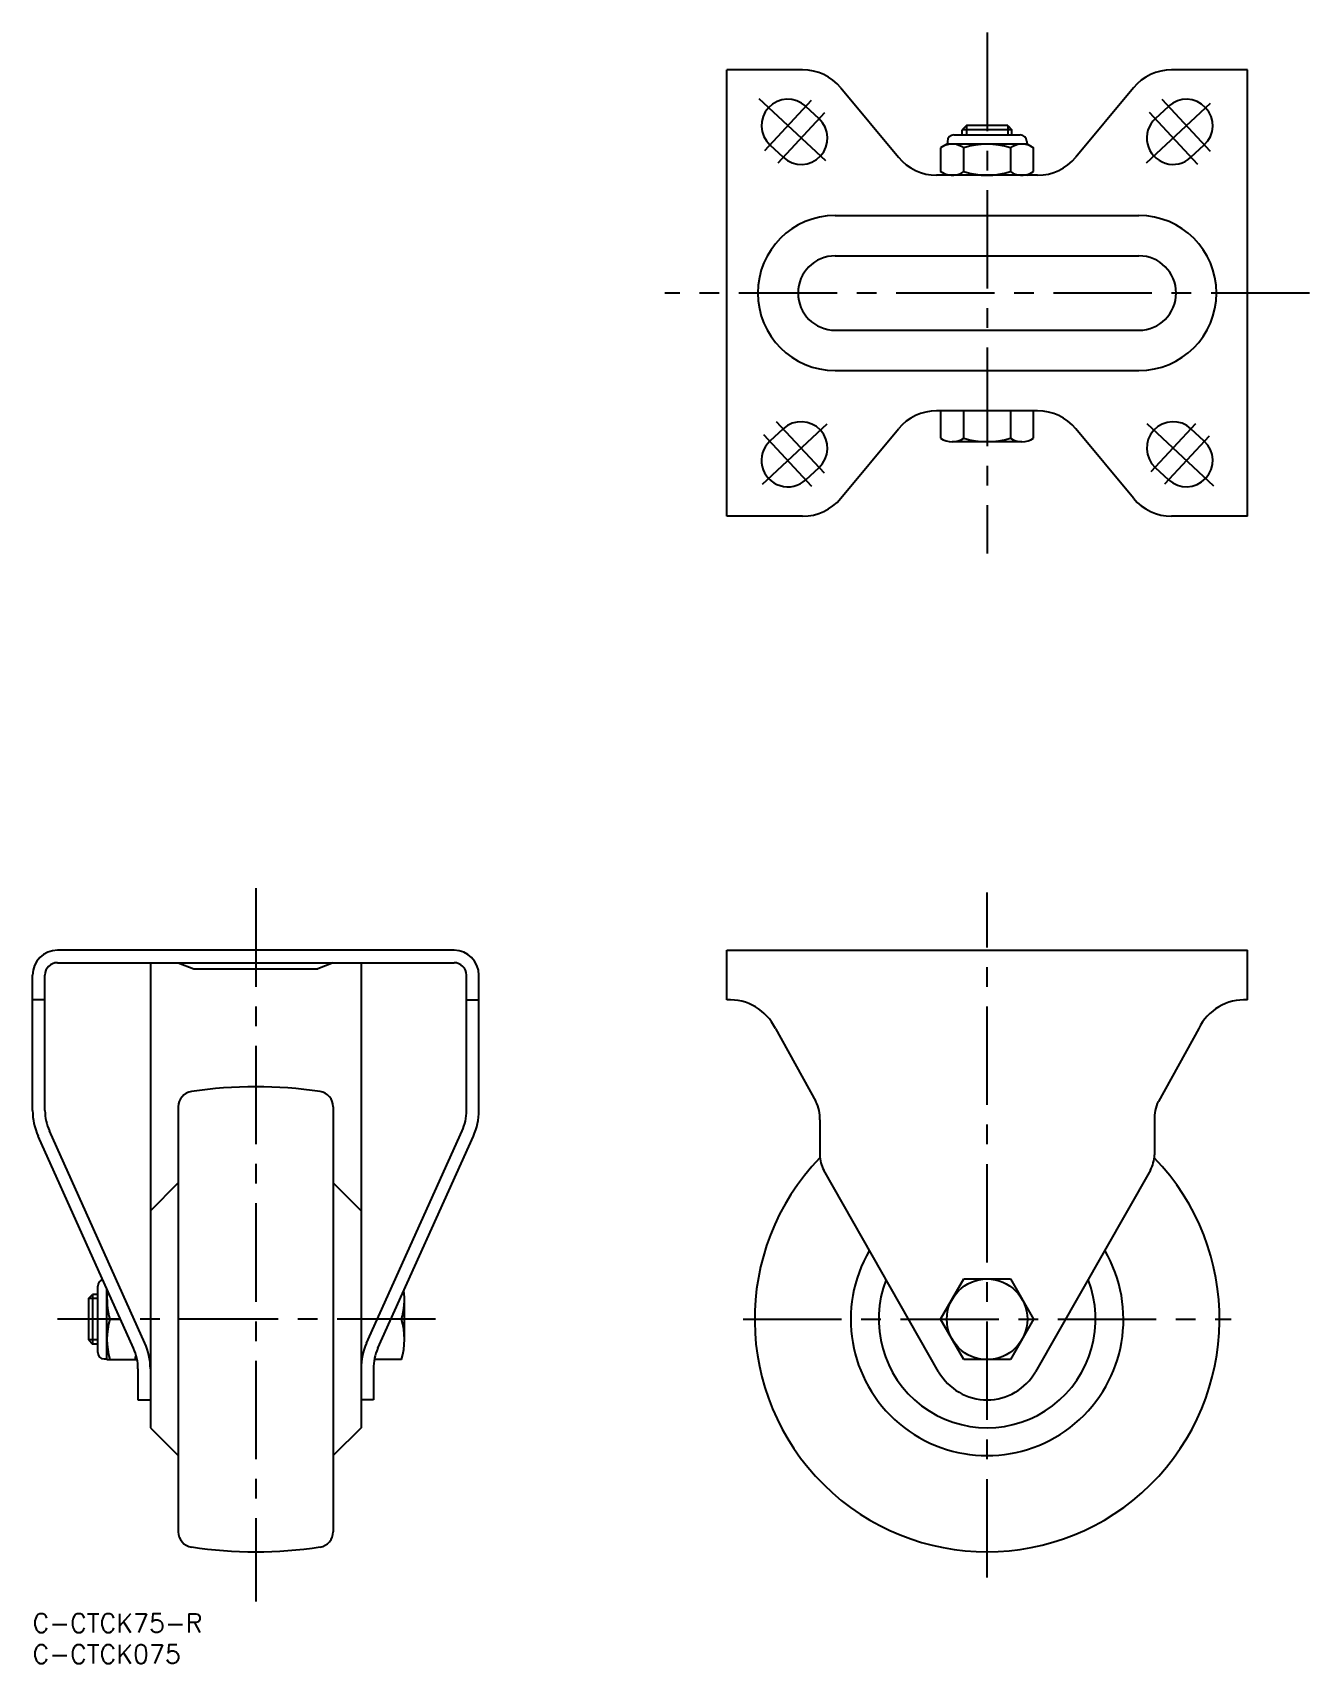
# Model space of a CAD drawing. Extents: x 0 to 206, y -8 to 255.
import ezdxf

# ---------------------------------------------------------------- set-up
doc = ezdxf.new("R2010")
doc.units = 0
doc.header["$LTSCALE"] = 0.5
doc.linetypes.add('CENTER', pattern=[50.8, 31.75, -6.35, 6.35, -6.35])
doc.linetypes.add('DASHED', pattern=[19.05, 12.7, -6.35])
for name, color, linetype in [('MSM_CENTER', 1, 'CENTER'), ('MSM_CONTINUOUS', 7, 'CONTINUOUS'), ('MSM_DASHED', 4, 'DASHED'), ('MSM_PART_NUMBER', 7, 'CONTINUOUS')]:
    doc.layers.add(name, color=color, linetype=linetype)
doc.styles.get("Standard").update_dxf_attribs({"font": 'txt.shx', "height": 3, "bigfont": 'bigfont.shx'})

msp = doc.modelspace()

# ---------------------------------------------------------------- linework, layer by layer
at = {"layer": 'MSM_CENTER'}
for p, q in [((154, 255), (154, 171)), ((117.15, 244.37), (127.91, 234.37)), ((118.12, 235.99), (125.65, 244.09)), ((120.29, 234.01), (127.83, 242.12)), ((190.01, 243.59), (179.66, 233.97)), ((187.98, 233.72), (180.2, 242.09)), ((190.02, 235.84), (182.24, 244.21)), ((206, 213), (102, 213)), ((119.99, 192.31), (127.72, 184)), ((117.74, 182.17), (128.19, 191.9)), ((117.95, 190.19), (125.68, 181.88)), ((190.58, 181.88), (179.82, 191.89)), ((187.64, 191.91), (180.44, 184.17)), ((189.81, 189.94), (182.61, 182.2)), ((36, 117), (36, 2)), ((154, 5.86), (154, 116.35)), ((65, 47.5), (4, 47.5)), ((114.62, 47.5), (193.37, 47.5))]:
    msp.add_line(p, q, dxfattribs=at)
at = {"layer": 'MSM_CONTINUOUS'}
for p, q in [((112, 177), (112, 249)), ((124.24, 249), (112, 249)), ((196, 249), (183.76, 249)), ((196, 177), (196, 249)), ((130.4, 246.1), (139.69, 234.9)), ((177.6, 246.1), (168.31, 234.9)), ((126.89, 241.11), (124.74, 243.11)), ((183.26, 243.11), (181.11, 241.11)), ((150.68, 240), (150, 239.32)), ((157.32, 240), (150.68, 240)), ((157.32, 240), (158, 239.32)), ((118.96, 236.89), (121.11, 234.89)), ((147.5, 237), (146.49, 236.42)), ((160.5, 237), (147.5, 237)), ((147.6, 237.46), (147.6, 237)), ((148.64, 238.5), (159.36, 238.5)), ((158, 239.32), (150, 239.32)), ((150, 238.5), (150, 239.32)), ((158, 238.5), (158, 239.32)), ((160.4, 237.46), (160.4, 237)), ((160.5, 237), (161.51, 236.42)), ((186.89, 234.89), (189.04, 236.89)), ((146.49, 236.42), (146.49, 232.58)), ((150.25, 232.58), (150.25, 236.42)), ((157.75, 236.42), (157.75, 232.58)), ((161.51, 232.58), (161.51, 236.42)), ((162.15, 232), (145.85, 232)), ((147.5, 232), (146.49, 232.58)), ((160.5, 232), (161.51, 232.58)), ((129.5, 225.5), (178.5, 225.5)), ((129.5, 219), (178.5, 219)), ((129.5, 207), (178.5, 207)), ((129.5, 200.5), (178.5, 200.5)), ((162.15, 194), (145.85, 194)), ((146.49, 194), (146.49, 189.58)), ((150.25, 189.58), (150.25, 194)), ((157.75, 194), (157.75, 189.58)), ((161.51, 189.58), (161.51, 194)), ((121.11, 191.11), (118.96, 189.11)), ((130.4, 179.9), (139.69, 191.1)), ((177.6, 179.9), (168.31, 191.1)), ((189.04, 189.11), (186.89, 191.11)), ((159.63, 189), (148.37, 189)), ((124.74, 182.89), (126.89, 184.89)), ((181.11, 184.89), (183.26, 182.89)), ((124.24, 177), (112, 177)), ((196, 177), (183.76, 177)), ((68, 107), (4, 107)), ((112, 99), (112, 107)), ((112, 107), (196, 107)), ((196, 99), (196, 107)), ((0, 81.15), (0, 103)), ((2, 81.15), (2, 103)), ((4, 105), (68, 105)), ((19, 105), (19, 30)), ((23.5, 105), (26, 104)), ((26, 104), (46, 104)), ((48.5, 105), (46, 104)), ((53, 105), (53, 30)), ((70, 81.15), (70, 103)), ((72, 81.15), (72, 103)), ((2, 99), (0, 99)), ((70, 99), (72, 99)), ((119.86, 94.38), (126.37, 82.63)), ((188.14, 94.38), (181.63, 82.63)), ((23.5, 81.76), (23.5, 13.24)), ((48.5, 81.76), (48.5, 13.24)), ((127, 79.64), (127, 74.01)), ((181, 79.64), (181, 74.01)), ((16.29, 42.82), (0.88, 77.04)), ((18.12, 43.64), (2.71, 77.86)), ((53.88, 43.64), (69.29, 77.86)), ((55.71, 42.82), (71.12, 77.04)), ((146.18, 39.04), (127.66, 71.54)), ((180.34, 71.54), (161.82, 39.04)), ((19, 65), (23.5, 69.5)), ((53, 65), (48.5, 69.5)), ((10.5, 42.14), (10.5, 52.86)), ((146.49, 47.5), (150.25, 54)), ((150.25, 54), (157.75, 54)), ((157.75, 54), (161.51, 47.5)), ((9, 50.82), (9.68, 51.5)), ((9, 50.82), (9, 44.18)), ((9.68, 51.5), (9.68, 43.5)), ((10.5, 51.5), (9.68, 51.5)), ((12, 41), (12, 52.35)), ((60, 44.25), (60, 50.75)), ((12.46, 47.5), (14.19, 47.5)), ((59.54, 47.5), (57.81, 47.5)), ((150.25, 41), (146.49, 47.5)), ((161.51, 47.5), (157.75, 41)), ((9, 44.18), (9.68, 43.5)), ((10.5, 43.5), (9.68, 43.5)), ((11.54, 41.1), (12, 41.1)), ((12, 41), (16.86, 41)), ((17, 39.53), (17, 34.5)), ((55, 39.53), (55, 34.5)), ((59.54, 41), (55.14, 41)), ((157.75, 41), (150.25, 41)), ((17, 34.5), (19, 34.5)), ((55, 34.5), (53, 34.5)), ((19, 30), (23.5, 25.5)), ((53, 30), (48.5, 25.5))]:
    msp.add_line(p, q, dxfattribs=at)
msp.add_circle((154, 47.5), 6.5, dxfattribs=at)
for centre, radius, start, end in [((124.24, 241), 8, 39.6442, 90), ((183.76, 241), 8, 90, 140.3558), ((121.85, 240), 4.25, 47.07, 227.07), ((186.15, 240), 4.25, 312.93, 132.93), ((124, 238), 4.25, 227.07, 47.07), ((184, 238), 4.25, 132.93, 312.93), ((148.37, 233.68), 3.32, 55.6158, 115.6158), ((148.64, 237.46), 1.04, 90, 180), ((154, 224.58), 12.42, 72.412, 107.588), ((159.63, 233.68), 3.32, 64.3842, 124.3842), ((159.36, 237.46), 1.04, 360, 90), ((145.85, 240), 8, 219.6442, 270), ((162.15, 240), 8, 270, 320.3558), ((148.37, 235.32), 3.32, 244.3842, 304.3842), ((154, 244.42), 12.42, 252.412, 287.588), ((159.63, 235.32), 3.32, 235.6158, 295.6158), ((129.5, 213), 12.5, 90, 270), ((178.5, 213), 12.5, 270, 90), ((129.5, 213), 6, 90, 270), ((178.5, 213), 6, 270, 90), ((124, 188), 4.25, 312.93, 132.93), ((145.85, 186), 8, 90, 140.3558), ((162.15, 186), 8, 39.6442, 90), ((184, 188), 4.25, 47.07, 227.07), ((148.37, 192.32), 3.32, 235.6158, 304.3842), ((154, 201.42), 12.42, 252.412, 287.588), ((159.63, 192.32), 3.32, 235.6158, 304.3842), ((121.85, 186), 4.25, 132.93, 312.93), ((186.15, 186), 4.25, 227.07, 47.07), ((124.24, 185), 8, 270, 320.3558), ((183.76, 185), 8, 219.6442, 270), ((4, 103), 4, 90, 180), ((68, 103), 4, 360, 90), ((4, 103), 2, 90, 180), ((68, 103), 2, 0, 90), ((112.48, 90.83), 8.18, 25.7416, 93.3514), ((195.52, 90.83), 8.18, 86.6486, 154.2584), ((26, 81.76), 2.5, 98.5196, 180), ((36, 15), 70, 81.4804, 98.5196), ((46, 81.76), 2.5, 0, 81.4804), ((120.91, 79.92), 6.1, 357.3437, 26.3437), ((187.09, 79.92), 6.1, 153.6563, 182.6563), ((10, 81.15), 10, 180, 204.2435), ((10, 81.15), 8, 180, 204.2435), ((62, 81.15), 8, 335.7565, 360), ((62, 81.15), 10, 335.7565, 360), ((132.39, 74.12), 5.39, 181.0904, 208.6049), ((175.61, 74.12), 5.39, 331.3951, 358.9096), ((154, 47.5), 37.5, 136.0071, 44.0105), ((154, 47.5), 22, 149.6302, 30.3698), ((11.54, 52.86), 1.04, 102.4327, 180), ((154, 47.5), 17.5, 158.5523, 21.4477), ((23.6, 50.75), 11.6, 173.0125, 196.2657), ((48.4, 50.75), 11.6, 343.7343, 6.9875), ((23.6, 44.25), 11.6, 163.7343, 196.2657), ((48.4, 44.25), 11.6, 343.7343, 16.2657), ((11.54, 42.14), 1.04, 180, 270), ((9, 39.53), 8, 0, 24.2435), ((9, 39.53), 10, 0, 24.2435), ((63, 39.53), 10, 155.7565, 180), ((63, 39.53), 8, 155.7565, 180), ((5.4, 44.25), 11.6, 343.7343, 347.1471), ((154, 43.5), 9, 209.6872, 330.3128), ((26, 13.24), 2.5, 180, 261.4804), ((46, 13.24), 2.5, 278.5196, 0), ((36, 80), 70, 261.4804, 278.5196)]:
    msp.add_arc(centre, radius, start, end, dxfattribs=at)
at = {"layer": 'MSM_DASHED'}
for p, q in [((150.68, 240), (150.68, 238.5)), ((157.32, 240), (157.32, 238.5)), ((10.5, 50.82), (9, 50.82)), ((10.5, 44.18), (9, 44.18))]:
    msp.add_line(p, q, dxfattribs=at)

# ---------------------------------------------------------------- texts
at = {"layer": 'MSM_PART_NUMBER'}
for s, p in [('C-CTCK75-R', (0, -3)), ('C-CTCK075', (0, -8))]:
    msp.add_text(s, height=3, dxfattribs=at).set_placement(p)

doc.saveas('drawing.dxf')
